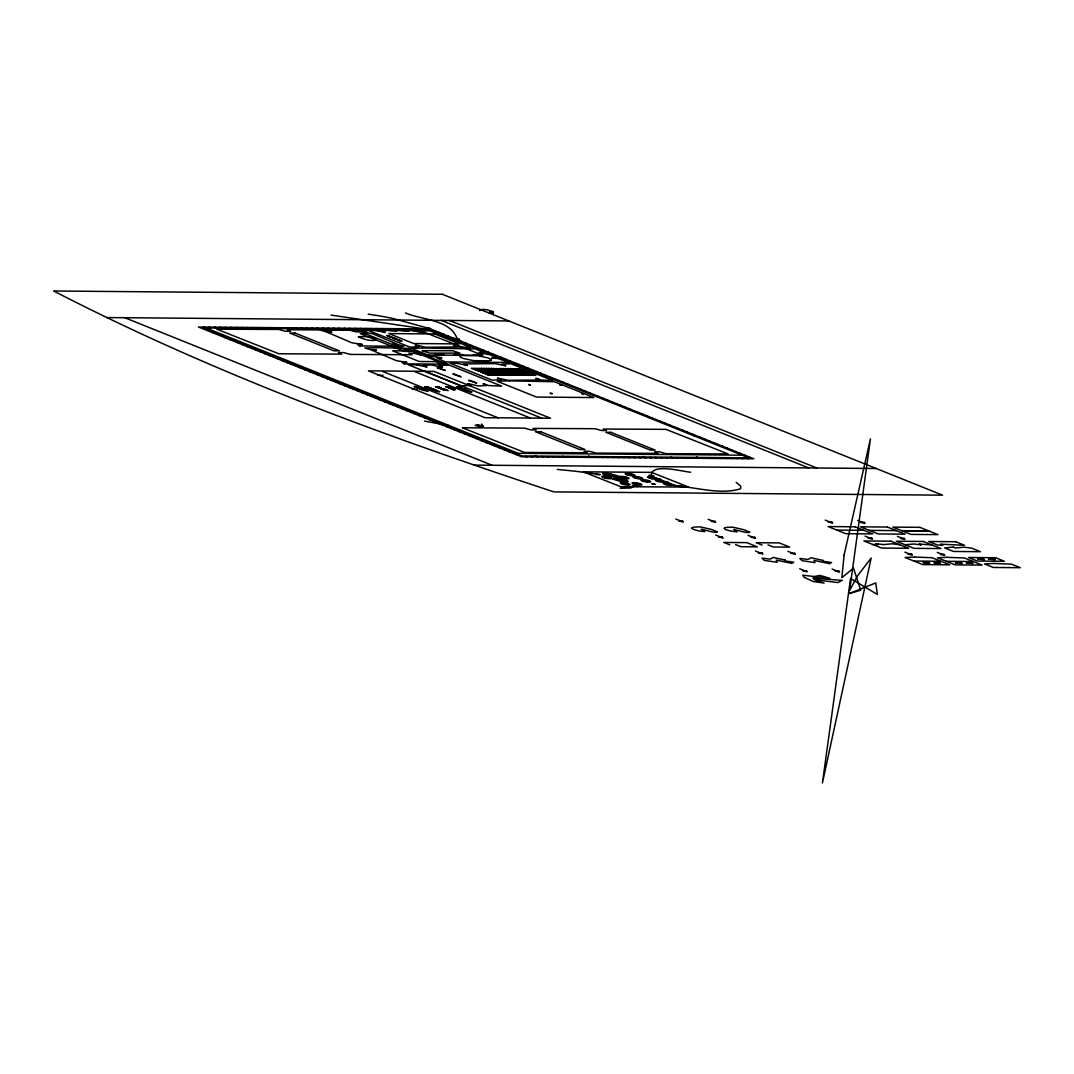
<?xml version="1.0" encoding="UTF-8"?>
<svg xmlns="http://www.w3.org/2000/svg" width="1074" height="1074" viewBox="0 0 1074 1074"><rect width="100%" height="100%" fill="white"/><g stroke="black" fill="none" stroke-linecap="round" stroke-linejoin="round"><path stroke-width="1.5" d="M479.487 310.574L482.481 309.419A7.303 1.369 9.8 0 1 486.925 309.782L493.369 311.715L491.637 312.4M634.761 486.039L630.666 488.012L620.195 488.24M616.879 477.863L613.791 477.205L616.919 477.769M665.786 482.025L668.941 482.575L665.786 482.132M673.653 485.179L676.808 485.73M676.768 485.837L673.653 485.287M473.822 368.758L471.419 368.369L473.835 368.704M473.634 369.228L476.064 369.59M476.225 368.798L473.862 368.382L476.279 368.718M476.024 369.671L473.647 369.255M475.889 370.06L478.292 370.49L475.876 370.154M478.695 368.798L476.306 368.409L478.722 368.744M478.534 369.214L480.951 369.631L478.561 369.322M478.319 370.087L480.736 370.517L478.319 370.181M481.112 368.838L478.749 368.422L481.165 368.758M480.977 369.228L483.394 369.657M480.763 370.1L483.179 370.53L480.763 370.194M483.636 368.382L486.052 368.798L483.636 368.463M483.421 369.255L485.837 369.684L483.448 369.362M483.354 369.738L481.004 369.349M486.079 368.395L488.482 368.825L486.052 368.463M482.924 371.497L480.561 371.067L482.978 371.403M488.509 368.422L490.925 368.838L488.509 368.503M482.723 372.369L480.347 371.953L482.763 372.289M485.582 370.637L483.206 370.221L485.623 370.557M482.575 372.759L484.992 373.175L482.602 372.866M485.367 371.51L483.005 371.094L485.421 371.429M485.233 371.899L487.65 372.329L485.22 371.966M488.079 370.235L490.509 370.597M488.026 370.651L485.649 370.235L488.066 370.57M485.018 372.772L487.435 373.202L485.045 372.893M487.811 371.537L485.435 371.107L487.851 371.443M490.67 369.805L488.334 369.416L490.724 369.724M487.677 371.926L490.093 372.342L487.677 372.007M490.469 370.678L488.093 370.262M490.321 371.067L492.738 371.497L490.321 371.161M493.141 369.805L490.751 369.402L493.167 369.738M487.234 373.739L489.663 374.101M490.12 371.94L492.536 372.369L490.147 372.06M487.18 374.155L484.844 373.631L487.22 374.074M492.899 370.691L490.523 370.248L492.953 370.611M495.772 368.973L493.396 368.543L495.812 368.879M492.765 371.08L495.181 371.51L492.765 371.174M495.557 369.845L493.181 369.429L495.597 369.765M495.423 370.235L497.839 370.651L495.45 370.342M489.623 374.182L487.274 373.792M498.215 368.986L495.839 368.57L498.255 368.906M495.208 371.107L497.624 371.537L495.208 371.201M498.067 369.375L500.484 369.805L498.067 369.469M489.435 375.041L487.046 374.638L489.462 374.974M492.308 373.309L489.905 372.906L492.322 373.242M497.866 370.248L500.283 370.678L497.893 370.369M492.067 374.195L489.69 373.779L492.107 374.114M494.953 372.45L492.55 372.047L494.966 372.383M500.685 368.986L498.282 368.583L500.699 368.932M491.932 374.584L494.335 375.014L491.919 374.678M497.651 371.121L500.068 371.55L497.638 371.188M500.511 369.402L502.927 369.818L500.497 369.456M494.711 373.349L492.348 372.933L494.765 373.269M500.309 370.275L502.726 370.691L500.336 370.382M503.169 368.543L505.586 368.973L503.169 368.637M497.369 372.49L494.993 372.074L497.41 372.409M494.362 374.611L496.779 375.041L494.362 374.705M502.954 369.416L505.371 369.845M497.155 373.363L494.792 372.947L497.208 373.282M497.02 373.752L499.437 374.182L497.047 373.873M505.612 368.557L508.029 368.986L505.612 368.651M496.953 374.235L494.564 373.792L496.993 374.155M499.84 372.49L497.437 372.087L499.853 372.423M496.806 374.625L499.222 375.054L496.792 374.692M499.678 372.893L502.095 373.322L499.652 372.96M505.398 369.443L507.814 369.859L505.398 369.523M502.457 371.658L500.095 371.242L502.511 371.577M505.33 369.926L502.981 369.537M499.464 373.779L501.88 374.195L499.491 373.886M508.056 368.583L510.472 369.013L508.056 368.677M502.256 372.53L499.88 372.114L502.296 372.45M505.116 370.798L502.78 370.275L505.156 370.718M502.122 372.92L504.525 373.349M504.901 371.671L502.538 371.255L504.955 371.591M501.907 373.792L504.324 374.222L501.907 373.886M504.767 372.06L507.183 372.49L504.767 372.154M507.559 370.825L505.183 370.409L507.599 370.745M504.552 372.947L506.968 373.363L504.579 373.054M504.485 373.43L502.149 373.04M507.344 371.698L504.981 371.282L507.398 371.617M510.244 369.953L507.841 369.55L510.257 369.886M507.21 372.087L509.626 372.517L507.21 372.181M510.056 370.423L512.486 370.785M512.916 368.691L515.345 369.053M510.002 370.839L507.626 370.423L510.043 370.758M506.995 372.96L509.412 373.39L507.022 373.081M509.868 371.228L512.271 371.658L509.895 371.349M504.068 375.175L501.692 374.759L504.109 375.094M512.647 369.993L510.284 369.563L512.701 369.899M509.653 372.101L512.07 372.53L509.653 372.195M506.713 374.329L504.35 373.9L506.767 374.235M512.446 370.866L510.069 370.449M515.305 369.134L512.956 368.744M512.298 371.255L514.714 371.671L512.298 371.336M506.512 375.202L504.136 374.786L506.552 375.121M515.117 369.993L512.728 369.59L515.144 369.926M509.21 373.927L511.64 374.289M512.097 372.128L514.513 372.557L512.07 372.195M514.956 370.396L517.373 370.825L514.983 370.517M509.157 374.343L506.794 373.927L509.21 374.262M517.749 369.147L515.372 368.731L517.789 369.067M514.741 371.268L517.158 371.698L514.741 371.362M508.942 375.215L506.579 374.799L508.995 375.135M511.815 373.483L509.465 373.094L511.855 373.403M517.399 370.423L519.816 370.839M511.6 374.37L509.224 373.953M520.192 369.174L517.816 368.758L520.232 369.094M511.466 374.759L513.882 375.175L511.466 374.839M520.058 369.563L522.461 369.993L520.044 369.657M514.285 373.497L511.882 373.094L514.298 373.43M519.843 370.436L522.259 370.866L519.87 370.557M514.043 374.383L511.667 373.967L514.084 374.302M516.903 372.651L514.54 372.235L516.956 372.571M519.762 370.919L517.426 370.53M513.909 374.772L516.326 375.202L513.909 374.866M516.701 373.524L514.325 373.108L516.742 373.443M516.554 373.913L518.97 374.343M519.346 372.678L516.983 372.262L519.4 372.597M516.352 374.799L518.769 375.215L516.352 374.88M522.004 371.819L519.628 371.403L522.045 371.738M518.997 373.94L521.414 374.37L519.024 374.061M518.93 374.423L516.581 374.034M521.816 372.678L519.413 372.275L521.83 372.611M521.655 373.081L524.072 373.51L521.628 373.148M524.501 371.416L526.931 371.779M524.448 371.846L522.071 371.429L524.488 371.765M521.44 373.967L523.857 374.383L521.467 374.074M524.3 372.235L526.716 372.651L524.3 372.316M524.099 373.108L526.515 373.537L524.099 373.202M526.891 371.859L524.515 371.443M526.743 372.248L529.16 372.678L526.743 372.342M523.656 374.92L526.085 375.282M526.542 373.121L528.945 373.551L526.529 373.215M523.602 375.35L521.226 374.92L523.642 375.256M526.045 375.363L523.696 374.974M528.69 374.504L526.327 374.088L528.744 374.423M528.489 375.39L526.112 374.974L528.529 375.309M531.348 373.658L528.972 373.242L531.388 373.577M531.133 374.531L528.77 374.114L531.187 374.45M530.999 374.92L533.416 375.35L531.026 375.041M533.577 374.544L531.214 374.128L533.63 374.464M533.442 374.933L535.859 375.363L533.469 375.054M464.465 389.983L468.613 390.614M429.076 388.305L429.694 388.587M447.751 387.338L448.368 387.62M398.159 340.015L397.246 339.72M400.508 340.606L398.642 340.498M437.158 391.003L436.125 391.406L439.884 391.661L435.077 390.99M559.957 384.814L561.823 385.15M561.769 385.244L559.957 384.922M550.331 393.259L552.197 393.594M552.143 393.688L550.331 393.366M581.652 393.527L583.518 393.849L581.652 393.634M607.468 476.668L608.716 476.386M623.202 478.4L621.967 478.682A17.278 3.235 9.8 0 1 614.234 478.601L611.562 478.306M652.294 477.218L653.368 477.192M652.442 478.494L651.435 478.521M622.665 483.783L624.679 483.099L628.25 484.535L622.678 483.783M424.955 386.64L427.13 386.721M390.654 337.142L391.715 337.142M397.487 339.599L399.004 339.934M393.527 338.109L395.084 338.364M651.502 478.105L653.261 478.064M653.234 477.608L652.442 477.594L653.287 477.943M425.68 386.841L429.117 387.352M651.502 477.635L652.401 477.581M659.436 480.803L661.06 481.085M660.98 481.233L659.49 480.964M429.036 387.539L428.19 387.352M465.257 390.144L467.687 390.412M468.465 390.802L467.673 390.614M457.202 339.666L459.605 339.263L454.839 338.471L457.202 339.666L456.128 339.653M455.242 389.714L453.067 389.607L454.544 389.741M388.13 335.692L387.096 335.544M431.708 388.627L430.016 388.385M450.355 387.674L448.1 387.029L449.563 387.284M441.025 388.694L441.052 388.694A6.095 1.141 9.8 0 1 441.803 388.694L444.045 388.922L441.924 388.909M392.56 337.733L392.735 337.988M438.648 387.607L436.997 387.338M459.444 387.781L457.86 387.513M393.742 338.256C396.051 338.297 391.513 337.384 393.433 337.894M106.688 317.555L508.821 320.951M433.99 330.765L435.077 330.779M438.42 332.537L439.508 332.551M442.85 334.323L443.924 334.323M386.868 335.464L389.07 335.92L387.647 335.773M447.281 336.095L448.355 336.108M451.161 337.867L452.785 337.88M225.057 337.706L226.131 337.706M396.252 339.115L397.018 339.115L393.675 338.471M396.44 339.317C396.185 339.585 398.951 339.397 394.816 338.954M398.629 340.485L400.521 340.552M401.045 340.74L402.052 341.129L399.837 340.968L401.34 340.982M229.474 339.478L230.561 339.491M460.558 341.425L461.632 341.438M233.904 341.25L234.991 341.263M464.975 343.21L466.062 343.224M238.334 343.036L239.408 343.036M469.405 344.982L470.493 344.996M242.764 344.808L244.912 344.835M472.748 346.754L474.909 346.768M247.181 346.593L248.269 346.593M251.611 348.365L252.685 348.379M482.682 350.325L483.77 350.325M256.042 350.137L257.116 350.151M487.113 352.097L488.187 352.111M260.458 351.923L261.546 351.936M491.543 353.87L492.617 353.883M481.38 354.729L473.285 354.648L474.614 355.185L482.709 355.252L420.337 330.698L357.548 330.336L360.837 331.893L355.816 331.839L349.238 330.054L287.376 329.731L290.651 331.289L285.254 331.248L278.837 329.45L216.8 329.194L278.878 353.776L341.653 354.125L338.364 352.581L343.761 352.621L350.352 354.42L412.215 354.742L408.939 353.171L413.946 353.225L420.377 355.011L482.387 355.346L481.77 354.836M264.889 353.695L266.513 353.708M495.423 355.642L497.047 355.655M269.319 355.481L270.393 355.481M500.39 357.427L501.464 357.441M273.736 357.253L274.823 357.266M504.82 359.213L505.894 359.213M278.166 359.038L279.253 359.038M509.237 360.985L510.325 360.998M282.596 360.81L283.67 360.824M513.667 362.757L514.755 362.77M287.026 362.582L289.175 362.609M517.01 364.529L519.172 364.556M291.443 364.368L292.531 364.368M522.528 366.315L523.602 366.328M295.874 366.14L296.948 366.153M526.945 368.1L528.032 368.1M300.304 367.926L301.378 367.926M531.375 369.872L532.449 369.886M304.721 369.698L305.808 369.711M535.805 371.658L536.879 371.658M309.151 371.47L310.775 371.483M539.685 373.43L541.309 373.443M313.581 373.255L314.655 373.269M544.652 375.202L545.726 375.215M377.538 375.256L383.042 375.309M317.998 375.027L319.085 375.041M549.082 376.987L550.157 376.987M322.428 376.813L323.516 376.813M553.499 378.76L554.587 378.773M326.858 378.585L327.932 378.598M557.93 380.545L559.017 380.545M331.289 380.371L333.437 380.384M561.272 382.304L563.434 382.331M335.706 382.143L336.793 382.156M566.79 384.089L567.864 384.103M340.136 383.915L341.21 383.928M571.207 385.875L572.294 385.888M344.566 385.7L345.64 385.7M575.637 387.647L576.711 387.66M436.474 386.922L437.776 387.11A4.242 0.792 9.8 0 1 438.098 387.244M457.323 387.11L458.625 387.284A4.242 0.792 9.8 0 1 458.947 387.419M427.09 387.11L428.244 387.566L426.62 387.486M427.157 387.352L424.901 386.882M348.983 387.472L350.07 387.486M580.067 389.432L581.141 389.432M460.773 388.694L459.981 388.17L462.626 388.197L458.907 387.942L463.485 389.795L465.7 389.406L460.88 388.748M412.268 389.204L417.759 389.258M443.132 389.312L445.603 389.54L443.911 389.526A6.028 1.128 9.8 0 1 443.052 389.513L441.011 388.976M353.413 389.258L355.038 389.271M583.947 391.204L585.572 391.218M357.843 391.03L358.917 391.043M588.914 392.99L590.002 392.99M362.26 392.802L363.348 392.816M593.345 394.762L594.419 394.776M366.69 394.588L367.778 394.601M597.762 396.534L598.849 396.548M371.121 396.36L372.195 396.373M602.192 398.32L603.279 398.32M375.551 398.145L377.699 398.159M605.535 400.078L607.696 400.105M379.968 399.917L381.055 399.931M611.052 401.877L612.126 401.877M384.398 401.703L385.472 401.703M615.469 403.649L616.557 403.663M388.828 403.475L389.902 403.488M619.899 405.422L620.973 405.435M393.245 405.247L394.333 405.26M624.33 407.207L625.404 407.221M397.675 407.033L399.3 407.046M628.209 408.979L629.834 408.993M402.106 408.805L403.18 408.818M633.177 410.765L634.264 410.765M406.536 410.59L407.61 410.59M637.607 412.537L638.681 412.55M410.953 412.362L412.04 412.376M642.037 414.309L643.111 414.322M415.383 414.134L416.457 414.148M646.454 416.094L647.541 416.108M419.813 415.92L421.961 415.933M649.797 417.867L651.958 417.88M424.23 417.692L425.317 417.705M655.315 419.652L656.389 419.652M428.66 419.478L429.734 419.478M659.731 421.424L660.819 421.438M433.091 421.25L434.164 421.263M664.162 423.21L665.236 423.21M437.507 423.035L438.595 423.035M668.592 424.982L669.666 424.995M441.938 424.807L443.562 424.821M672.472 426.754L674.096 426.767M446.368 426.579L447.442 426.593M677.439 428.539L678.526 428.553M450.798 428.365L451.872 428.365M681.869 430.312L682.943 430.325M455.215 430.137L456.302 430.15M686.299 432.097L687.373 432.097M459.645 431.923L460.719 431.923M690.716 433.869L691.804 433.883M464.075 433.695L466.237 433.708M694.072 435.641L696.221 435.655M468.492 435.467L469.58 435.48M699.577 437.427L700.651 437.44M472.922 437.252L473.996 437.266M703.994 439.199L705.081 439.212M477.353 439.024L478.427 439.038M708.424 440.984L709.498 440.984M481.77 440.81L482.857 440.81M712.854 442.757L713.928 442.77M486.2 442.582L487.824 442.595M716.734 444.529L718.358 444.542M490.63 444.368L491.704 444.368M721.701 446.314L722.789 446.328M495.06 446.14L496.134 446.153M726.131 448.086L727.205 448.1M499.477 447.912L500.565 447.925M730.562 449.872L731.636 449.872M503.907 449.697L504.981 449.697M734.978 451.644L736.066 451.657M508.338 451.469L510.499 451.496M738.335 453.416L740.483 453.429M742.215 455.188L518.165 453.295L206.114 327.973M743.839 455.201L744.913 455.215M517.185 455.027L518.272 455.04M748.256 456.974L749.343 456.987M474.064 465.109L876.196 468.506M836.901 530.113L863.885 530.341M869.282 530.381L896.28 530.61M872.746 544.505L878.143 544.558L875.928 543.672L883.54 544.599L892.132 543.806L899.744 544.733M905.14 544.787L913.719 543.981L921.331 544.921L919.129 544.035L932.138 545.015M913.907 561.044L940.905 561.272M946.301 561.313L973.299 561.541M391.151 337.102L391.97 337.491M399.018 340.163L399.971 340.31L398.159 340.297M460.625 387.741L459.712 387.607M439.83 387.566L438.904 387.432M557.312 469.445L571.838 470.855A141.62 26.541 9.8 0 1 579.853 471.808L596.097 474.064M652.616 478.064L651.529 477.796M442.501 389.285L441.87 389.124M619.121 476.762L616.422 476.453A17.278 3.235 9.8 0 0 608.743 476.4M368.207 314.132L379.484 315.904A61.97 11.613 9.8 0 1 394.158 318.79L427.345 327.973M391.862 337.169L392.923 337.491M648.978 477.084L650.898 477.554M649.112 477.111L650.038 477.272M682.124 486.549C701.241 488.589 721.768 494.47 740.577 488.791L740.751 486.16L736.187 482.387M426.029 329.127L331.007 315.085M453.027 389.594L450.798 388.842L455.322 389.406M427.21 386.882L428.15 387.137M424.592 421.129L449.294 425.64M690.743 472.211C683.682 471.929 650.629 462.464 651.287 475.675M649.502 477.406L650.522 477.594M654.294 478.118L656.563 478.682M656.469 478.736L653.865 478.158M405.489 312.91C421.84 320.173 450.342 319.26 457.229 338.874M391.218 337.384L390.681 337.29M430.231 388.305L429.425 387.996L430.889 388.251M619.174 476.655C616.127 474.56 595.573 470.412 606.864 476.547M611.536 478.373A5.008 0.94 9.8 0 1 603.776 477.769A5.008 0.94 9.8 0 1 604.555 476.252A5.008 0.94 9.8 0 1 611.536 478.373C614.543 480.575 635.123 484.642 623.819 478.521M465.337 390.332L466.989 390.815L464.505 390.198M436.715 387.231L435.386 386.707L439.669 387.164A5.249 0.98 9.8 0 1 439.964 387.284M449.429 320.455L816.804 467.996M441.333 320.388L808.709 467.928M425.25 328.953L426.351 329.396M747.262 458.276L748.363 458.719M419.853 328.899L420.954 329.356M741.865 458.236L742.966 458.679M414.457 328.859L415.557 329.302M736.469 458.182L737.569 458.625M409.06 328.819L410.161 329.262M413.128 330.604L422.095 332.779L423.451 332.792L419.424 331.168L428.674 330.725L432.634 331.678L435.48 332.819L433.48 332.806L436.648 333.289L470.721 347.614L458.813 346.996L454.785 345.372L453.443 345.372L457.47 346.983L425.479 347.238L416.511 345.049L415.168 345.036L419.196 346.66L409.932 347.103L367.885 330.215M731.058 458.142L732.173 458.585M403.649 328.765L405.865 329.651M724.561 457.645L726.776 458.544M407.194 330.55L408.523 331.087L401.246 330.497M398.253 328.725L399.367 329.168M720.265 458.048L721.379 458.491M392.856 328.671L393.97 329.127M714.868 458.007L715.969 458.45M395.313 330.443L396.642 330.98L389.379 330.403M387.459 328.631L388.56 329.074M709.471 457.954L710.572 458.397M382.062 328.59L383.163 329.033M704.074 457.913L705.175 458.356M857.602 520.393L862.462 522.34M897.448 536.382L902.294 538.329M937.28 552.385L942.126 554.332M383.431 330.349L384.761 330.886L381.149 330.846L385.177 332.47L374.853 330.268M376.665 328.537L379.981 329.879M696.462 456.974L699.778 458.316M371.255 328.496L372.369 328.939M693.267 457.819L694.381 458.262M395.138 338.364L396.333 338.834M365.858 328.443L366.972 328.899M687.87 457.779L688.984 458.222M360.461 328.402L361.576 328.845M682.473 457.725L683.574 458.168M355.064 328.362L356.165 328.805M677.076 457.685L678.177 458.128M349.668 328.308L351.883 329.194M670.565 457.188L672.78 458.088M825.221 520.111L830.068 522.058M865.053 536.114L869.9 538.061M904.885 552.117L909.732 554.063M344.271 328.268L345.372 328.711M666.283 457.591L667.384 458.034M338.874 328.214L339.975 328.671M660.872 457.551L661.987 457.994M333.464 328.174L334.578 328.617M655.476 457.497L656.59 457.94M328.067 328.134L329.181 328.577M650.079 457.457L651.193 457.9M322.67 328.08L325.986 329.423M642.467 456.517L645.783 457.86M317.273 328.04L318.374 328.483M425.17 371.336L541.766 418.162M639.285 457.363L640.386 457.806M311.876 327.986L312.977 328.443M633.888 457.323L634.989 457.766M459.296 387.352L460.088 387.378M457.873 387.325L456.249 386.882L460.531 387.338A5.249 0.98 9.8 0 1 460.813 387.459M306.479 327.946L307.58 328.389M628.478 457.269L629.592 457.712M415.168 371.779L530.435 418.068M301.069 327.906L302.183 328.349M623.081 457.229L624.195 457.672M447.697 387.07L445.71 386.788L450.489 387.472M452.302 389.231L454.53 389.285M295.672 327.852L297.887 328.738M616.583 456.732L618.799 457.631M438.447 387.164L439.239 387.204M290.275 327.812L291.39 328.255M612.287 457.135L613.388 457.578M284.878 327.758L285.979 328.214M606.891 457.094L607.991 457.537M279.482 327.718L280.582 328.161M601.494 457.041L602.595 457.484M429.023 388.036L427.036 387.754L431.815 388.439M274.085 327.677L275.186 328.12M596.097 457L597.198 457.443M382.774 371.51L498.041 417.799M268.688 327.624L272.004 328.966M588.485 456.061L591.801 457.403M263.278 327.583L264.392 328.026M585.29 456.906L586.404 457.349M257.881 327.53L258.995 327.986M579.893 456.866L581.007 457.309M252.484 327.489L253.585 327.932M574.496 456.812L575.597 457.256M247.087 327.449L248.188 327.892M569.099 456.772L570.2 457.215M241.69 327.395L243.905 328.282M562.588 456.275L564.803 457.175M236.293 327.355L237.394 327.798M558.292 456.678L559.406 457.121M230.883 327.302L231.997 327.758M552.895 456.638L554.009 457.081M708.182 519.292L713.029 521.239M748.014 535.295L752.861 537.242M787.846 551.284L792.706 553.231M832.108 569.059L836.968 571.019M767.991 544.867L773.253 546.988L789.685 547.122L779.16 542.894L756.244 542.706L762.151 545.082M225.486 327.261L226.601 327.704M547.498 456.584L548.613 457.027M220.089 327.221L221.204 327.664M542.101 456.544L543.202 456.987M214.693 327.167L218.009 328.51M534.49 455.604L537.806 456.947M209.296 327.127L210.397 327.57M531.308 456.45L532.409 456.893M203.899 327.073L205 327.53M525.911 456.41L527.012 456.853M675.788 519.011L680.634 520.957M715.62 535.013L720.466 536.96M755.452 551.016L760.311 552.962M799.714 568.79L804.574 570.737M735.596 544.599L740.859 546.706L757.291 546.854L746.766 542.625L723.849 542.437L729.756 544.8M124.772 317.716L492.147 465.257M481.662 423.988L482.602 425.841M785.242 560.104L785.215 560.977L793.753 562.172L791.847 563.394L776.234 560.078L777.187 562.306L764.299 560.386L762.07 558.158L770.058 559.124L773.361 557.46L785.242 560.104M823.033 560.427L823.006 561.299L831.544 562.494L829.638 563.716L814.025 560.386L814.978 562.628L802.09 560.695L799.861 558.48L807.849 559.447L811.165 557.782L823.033 560.427M491.449 360.005L489.234 360.783L475.191 360.676A7.156 1.343 9.8 0 1 472.976 360.542L463.713 358.568A12.458 2.336 9.8 0 1 461.122 357.521L459.685 356.42L460.719 355.615A7.156 1.343 9.8 0 1 462.344 355.521L477.863 355.736L487.448 357.763A12.458 2.336 9.8 0 1 489.919 358.756L491.449 360.005M844.124 554.936L841.868 577.637L853.508 568.133L860.717 590.23L849.292 593.546L875.753 582.913L877.364 594.419L850.541 578.456L822.429 783L871.175 558.037L857.629 575.704L849.601 590.566L870.437 438.877L844.124 554.936M462.451 427.814L524.528 452.436L587.303 452.785L584.028 451.241L589.425 451.281L596.003 453.08L657.865 453.403L654.59 451.832L659.611 451.886L666.028 453.671L728.065 453.94L665.987 429.358L603.212 429.036L606.488 430.553L601.48 430.499L594.889 428.714L533.026 428.392L536.302 429.949L530.905 429.909L524.488 428.123L462.478 427.774M583.451 471.902L620.691 486.683L688.702 487.086L651.448 472.359L583.504 471.835M426.15 328.698L425.908 329.57L430.164 329.866L748.86 457.86L522.098 455.94L203.402 327.946L430.164 329.866L426.15 328.698M489.637 311.809L489.395 312.695L493.651 312.977L489.637 311.809M358.407 336.82C378.061 345.828 384.371 335.249 358.474 336.766M422.337 350.715L429.56 353.104L459.9 353.077L452.664 350.742L422.391 350.661M691.938 528.046L692.314 528.757A6.471 1.208 9.8 0 0 693.468 529.348L696.704 530.341A14.942 2.806 9.8 0 0 699.201 530.945L704.772 531.617L701.215 529.146L711.928 531.845A6.417 1.208 9.8 0 0 715.593 532.248L717.432 531.979L712.666 529.885A34.274 6.417 9.8 0 0 710.612 529.254L701.255 527.092A6.766 1.262 9.8 0 0 699.335 526.878L693.737 527.159A21.534 4.027 9.8 0 0 692.368 527.656L691.938 528.046M724.332 528.314L724.708 529.039A6.471 1.208 9.8 0 0 725.863 529.616L729.085 530.61A14.942 2.806 9.8 0 0 731.595 531.214L737.153 531.885L733.609 529.428L744.322 532.113A6.417 1.208 9.8 0 0 747.987 532.516L749.827 532.248L745.061 530.153A34.274 6.417 9.8 0 0 743.007 529.522L733.649 527.361A6.766 1.262 9.8 0 0 731.716 527.146L726.131 527.428A21.534 4.027 9.8 0 0 724.762 527.925L724.332 528.314M658.093 480.602L662.416 481.38L658.12 480.575M626.706 473.567L627.256 474.144A7.719 1.45 9.8 0 0 629.002 474.856L633.418 475.567L632.868 474.99A7.719 1.45 9.8 0 0 631.123 474.278L626.854 473.486M657.946 478.843L661.06 479.501L657.986 478.829M652.012 483.716L655.127 484.361L652.012 483.716M476.118 369.174L478.494 369.684L476.158 369.161M481.219 368.342L483.582 368.852L481.259 368.328M478.145 370.946L480.534 371.389L478.145 370.946M485.891 369.255L488.281 369.698L485.891 369.255M482.817 371.859L485.193 372.369L482.857 371.846M490.979 368.422L493.369 368.865L491.073 368.395M487.918 371.027L490.281 371.537L487.918 371.027M487.489 372.772L489.878 373.215L487.529 372.759M493.006 370.194L495.369 370.705L493.1 370.168M495.664 369.335L498.027 369.845L495.745 369.308M489.516 374.544L491.879 375.054L489.556 374.531M492.161 373.698L494.537 374.208L492.254 373.671M500.752 368.503L503.129 369.013L500.793 368.489M497.262 372.866L499.625 373.363L497.302 372.853M502.35 372.02L504.726 372.53L502.39 372.007M499.276 374.638L501.665 375.081L499.316 374.625M510.526 368.583L512.902 369.026L510.566 368.57M507.452 371.188L509.814 371.698L507.532 371.161M512.54 370.355L514.916 370.866L512.58 370.342M515.198 369.496L517.561 370.006L515.238 369.483M509.049 374.719L511.412 375.229L509.049 374.719M517.641 369.523L520.004 370.033L517.722 369.496M517.212 371.268L519.601 371.711L517.252 371.255M514.137 373.886L516.513 374.383L514.231 373.859M516.795 373.027L519.172 373.537L516.836 373.014M522.313 370.436L524.703 370.879L522.313 370.436M519.239 373.04L521.602 373.551L519.279 373.027M521.897 372.195L524.26 372.705L521.977 372.168M518.823 374.799L521.199 375.242L518.903 374.772M523.911 373.967L526.3 374.41L523.951 373.953M528.583 374.88L530.959 375.39L528.677 374.853M841.935 580.39L837.962 582.591L813.877 579.517L824.107 583.048L813.34 581.531L804.077 577.315L802.775 575.181L814.173 576.537L819.838 575.382L829.826 578.282L820.147 577.047L812.75 578.134L841.935 580.39M648.642 480.91L647.072 481.595L642.762 480.588L648.642 480.91M469.781 391.54L466.452 390.99L472.023 391.956L469.781 391.54M528.677 384.546L530.489 384.962L528.677 384.546M606.098 476.749L604.085 477.433L609.683 478.198L606.098 476.749M626.585 477.635L624.571 478.319L621 476.883L626.572 477.621M639.486 483.931L637.473 484.616L633.888 483.179L639.46 483.918M653.663 476.037L651.663 476.534L648.911 475.326L653.663 476.037M464.653 389.285L463.109 389.137L464.653 389.285M391.07 336.726L390.117 336.86C393.983 336.887 387.808 337.155 390.386 336.672C385.405 336.256 392.789 336.444 389.15 336.471L391.07 336.726M635.043 485.287L632.371 485.609L637.137 486.468L635.043 485.287M417.517 387.137L415.611 387.311L420.055 387.835L415.316 386.801L416.591 386.439L413.96 386.653L417.517 387.137M428.768 327.839L425.908 328.094L430.647 328.993L753.773 458.773L521.615 456.799L198.489 327.033L430.647 328.993L428.768 327.839M442.421 294.289L53.7 291C213.659 373.537 383.23 435.507 553.862 491.879L942.596 495.168L442.421 294.289M332.551 329.705L320.307 330.121L325.811 331.691L330.725 331.732L331.839 332.175L326.926 332.135L351.842 342.781L362.354 344.445L357.441 344.405L360.327 345.559L358.703 345.546L359.709 345.949L403.972 346.311L398.467 344.741L393.554 344.7L392.453 344.257L397.367 344.298L372.45 333.652L361.925 332L366.838 332.041L363.965 330.886L365.59 330.899L364.583 330.497L332.551 329.705M434.782 333.96L388.895 333.571L413.678 343.532L459.578 343.922L434.782 333.96M295.082 333.074L289.671 333.021L333.947 350.809L339.344 350.849L295.082 333.074M365.267 333.665L360.246 333.625L404.509 351.399L409.53 351.44L365.267 333.665M377.256 347.6L364.878 348.016L370.382 349.6L375.296 349.641L376.41 350.084L371.497 350.043L396.413 360.689L406.925 362.341L402.012 362.3L404.885 363.455L403.274 363.442L404.267 363.844L448.543 364.22L443.038 362.65L438.125 362.596L437.024 362.153L441.938 362.193L417.021 351.56L406.496 349.896L411.409 349.936L408.536 348.781L410.161 348.795L409.154 348.392L377.256 347.6M422.444 347.989L411.597 348.419L430.849 356.152L440.756 357.561L441.87 358.004L436.957 357.964L445.24 361.925L509.277 362.462L497.732 358.474L491.717 357.991L496.631 358.031L490.012 354.729L479.004 352.876L483.918 352.916L475.634 348.956L422.444 347.989M411.772 350.97L392.628 350.809L419.249 361.508L438.393 361.669L411.772 350.97M443.065 354.393L434.97 354.326L444.394 354.93L443.065 354.393M462.223 354.568L454.127 354.487L463.552 355.091L462.223 354.568M457.135 363.321L450.167 363.267L492.228 380.156L501.477 379.713L497.45 378.088L507.774 380.29L539.752 380.035L535.725 378.424L537.081 378.424L541.108 380.048L553.016 380.666L510.969 363.777L501.706 364.22L505.733 365.845L495.423 363.656L463.431 363.898L467.459 365.522L457.135 363.321M416.188 364.798L408.227 364.73L460.719 385.808L471.459 385.378L467.432 383.754L468.788 383.767L478.266 385.955L486.992 385.512L482.964 383.888L484.307 383.901L488.334 385.526L501.746 386.157L449.254 365.079L438.501 365.509L442.528 367.12L441.186 367.107L431.708 364.932L422.981 365.375L427.009 366.999L416.188 364.798M438.716 367.832L437.091 367.818L445.348 370.503L438.716 367.832M433.99 371.416L368.449 370.866L485.045 417.692L550.573 418.242L433.99 371.416M454.423 374.141L452.798 374.128L461.055 376.813L454.423 374.141M470.13 380.451L468.506 380.438L476.775 383.123L470.13 380.451M509.546 380.827L497.141 381.257L536.544 397.071L593.868 397.555L554.479 381.74L509.546 380.827M441.226 387.795L438.044 387.768L440.461 388.533L439.132 387.996L441.226 387.795M451.577 387.889L448.355 387.862L453.537 388.667L451.577 387.889M420.31 387.942L417.101 387.915L422.444 388.788L419.598 388.144L420.31 387.942M432.903 388.855L429.681 388.828L434.863 389.634L432.903 388.855M422.955 389.003L419.733 388.976L422.955 389.003M423.814 389.338L421.357 389.62L425.895 390.171L423.814 389.338M435.346 389.835L432.124 389.808L437.293 390.614L435.346 389.835M446.166 389.768L442.944 389.741L448.113 390.547L446.166 389.768M426.23 390.318L423.022 390.292L428.19 391.097L426.23 390.318M477.769 424.754L475.232 425.425L480.897 426.861L483.448 426.19L477.769 424.754M540.732 431.735L535.335 431.681L579.598 449.469L584.994 449.509L540.732 431.735M610.918 432.325L605.897 432.285L650.159 450.06L655.18 450.1L610.918 432.325M610.811 474.856L606.434 474.815L605.494 473.594L610.811 474.856M637.781 477.89L635.593 476.789L640.413 478.507L637.781 477.89M624.236 480.253L619.873 480.212L625.149 481.488L624.236 480.253M668.632 483.609L664.766 483.582L669.666 484.025L668.632 483.609M670.444 484.334L666.565 484.307L671.478 484.75L670.444 484.334M831.907 522.071L828.215 522.045L832.686 523.119L831.907 522.071M864.301 522.353L860.61 522.326L865.08 523.387L864.301 522.353M682.487 520.984L678.781 520.944L683.252 522.018L682.487 520.984M714.868 521.252L711.176 521.226L715.646 522.286L714.868 521.252M855.038 526.784L828.041 526.555L845.748 533.671L872.746 533.899L855.038 526.784M887.433 527.052L860.435 526.824L878.143 533.939L905.14 534.167L887.433 527.052M919.827 527.334L892.83 527.106L901.677 530.663L928.674 530.892L919.827 527.334M929.117 531.066L902.12 530.838L910.98 534.396L937.978 534.624L929.117 531.066M871.752 538.074L868.061 538.047L872.518 539.108L871.752 538.074M904.147 538.356L900.442 538.316L904.912 539.39L904.147 538.356M722.319 536.973L718.627 536.946L723.097 538.02L722.319 536.973M754.713 537.255L751.021 537.215L755.492 538.289L754.713 537.255M890.883 541.189L863.899 540.96L881.593 548.062L908.591 548.29L890.883 541.189M923.278 541.457L896.293 541.229L913.987 548.344L940.985 548.572L923.278 541.457M955.672 541.726L928.688 541.497L937.535 545.055L942.932 545.109L940.717 544.209L964.533 545.283L955.672 541.726M953.202 547.109L944.61 547.901L953.47 551.459L980.468 551.687L971.608 548.129L963.996 547.19L955.417 547.995L953.202 547.109M911.584 554.077L907.892 554.05L912.363 555.11L911.584 554.077M943.979 554.345L940.287 554.318L944.758 555.392L943.979 554.345M762.151 552.976L758.459 552.949L762.929 554.009L762.151 552.976M794.545 553.258L790.853 553.217L795.324 554.291L794.545 553.258M914.524 557.044L905.06 557.487L922.767 564.602L949.765 564.83L932.057 557.715L914.524 557.044M946.919 557.325L937.454 557.755L955.162 564.87L982.146 565.099L964.452 557.983L946.919 557.325M995.517 557.728L968.52 557.5L977.367 561.058L1004.365 561.286L995.517 557.728M983.072 559.111L977.676 559.057L984.402 559.635L983.072 559.111M993.88 559.192L988.483 559.151L995.209 559.729L993.88 559.192M928.473 562.642L923.076 562.601L929.802 563.179L928.473 562.642M939.267 562.736L933.87 562.695L940.596 563.273L939.267 562.736M960.868 562.924L955.471 562.87L962.197 563.447L960.868 562.924M971.661 563.004L966.264 562.964L972.99 563.541L971.661 563.004M993.92 563.461L984.455 563.904L993.302 567.461L1020.3 567.69L1011.453 564.132L993.92 563.461M806.413 570.75L802.721 570.724L807.192 571.798L806.413 570.75M838.807 571.032L835.116 570.992L839.586 572.066L838.807 571.032M600.178 474.627L596.446 474.574L595.734 473.553L600.178 474.627M681.99 486.066L678.003 485.904L682.272 487.032L681.99 486.066M665.504 484.535A5.008 0.94 9.8 0 0 673.049 485.018A5.008 0.94 9.8 0 0 665.799 482.938A5.008 0.94 9.8 0 0 665.504 484.535M634.331 484.28A5.008 0.94 9.8 0 0 641.876 484.763A5.008 0.94 9.8 0 0 634.627 482.682A5.008 0.94 9.8 0 0 634.331 484.28M635.311 478.105A5.008 0.94 9.8 0 0 642.856 478.588A5.008 0.94 9.8 0 0 635.62 476.507A5.008 0.94 9.8 0 0 635.311 478.105M657.637 481.38A5.008 0.94 9.8 0 0 665.182 481.864A5.008 0.94 9.8 0 0 657.932 479.783A5.008 0.94 9.8 0 0 657.637 481.38M620.584 481.071A5.008 0.94 9.8 0 0 628.142 481.555A5.008 0.94 9.8 0 0 620.893 479.474A5.008 0.94 9.8 0 0 620.584 481.071M622.584 484.173A5.008 0.94 9.8 0 0 630.129 484.656A5.008 0.94 9.8 0 0 622.88 482.575A5.008 0.94 9.8 0 0 622.584 484.173M649.77 478.225A5.008 0.94 9.8 0 0 657.315 478.709A5.008 0.94 9.8 0 0 650.065 476.628A5.008 0.94 9.8 0 0 649.77 478.225M621.443 477.984A5.008 0.94 9.8 0 0 628.988 478.467A5.008 0.94 9.8 0 0 621.739 476.386A5.008 0.94 9.8 0 0 621.443 477.984M643.178 481.259A5.008 0.94 9.8 0 0 650.723 481.743A5.008 0.94 9.8 0 0 643.487 479.662A5.008 0.94 9.8 0 0 643.178 481.259M627.216 474.869A5.008 0.94 9.8 0 0 634.976 475.473A5.008 0.94 9.8 0 0 627.995 473.366A5.008 0.94 9.8 0 0 627.216 474.869M604.622 474.681A5.008 0.94 9.8 0 0 612.381 475.285A5.008 0.94 9.8 0 0 605.4 473.164A5.008 0.94 9.8 0 0 604.622 474.681"/></g></svg>
